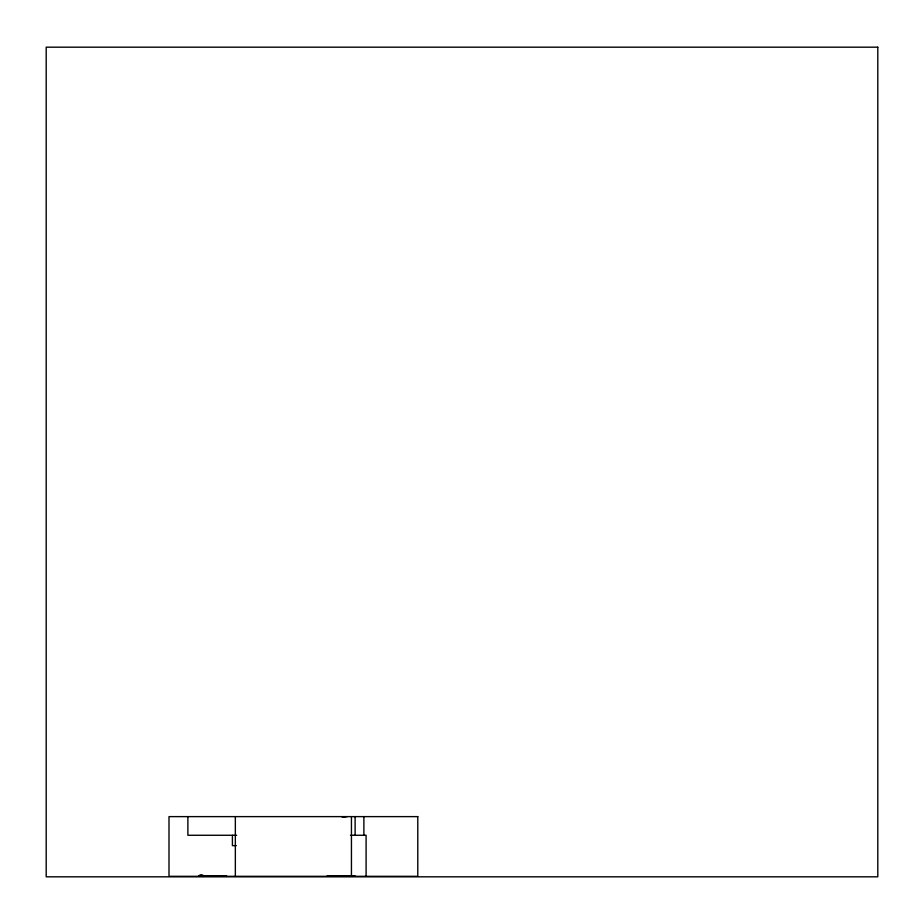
<?xml version="1.0" encoding="UTF-8"?>
<svg xmlns="http://www.w3.org/2000/svg" width="924" height="924" viewBox="0 0 924 924"><rect width="100%" height="100%" fill="white"/><g stroke="black" fill="none" stroke-linecap="round" stroke-linejoin="round"><path stroke-width="1.39" d="M210.337 875.709L210.337 876.322L210.129 875.709M226.426 875.709L226.426 876.322L226.403 875.709L198.648 875.709L201.213 874.624L203.892 875.709M208.039 875.709L208.039 876.322L207.785 875.709M205.879 875.709L205.867 876.322L205.59 875.709M226.218 875.709L226.172 876.322L226.161 875.709M225.595 875.709L225.525 876.322L225.514 875.709M342.261 817.278L347.297 816.62M236.66 835.273L187.884 835.273L187.884 816.62M350.508 835.273L366.1 835.273L366.1 876.322M236.313 845.645L232.409 845.645L232.409 835.273M327.188 875.709L354.966 875.709M212.532 875.709L212.705 876.322L212.705 875.709M214.946 875.709L215.061 876.322L215.061 875.709M363.883 816.62L363.883 835.273M355.116 816.62L355.116 835.273M351.443 816.62L351.443 876.322M235.343 816.62L235.343 876.322M224.567 875.709L224.497 876.322L224.486 875.709M877.8 47.182L46.2 47.182L46.2 876.818L877.8 876.818L877.8 47.182M417.787 816.62L169 816.62L169 876.322L417.787 876.322L417.787 816.62"/></g></svg>
